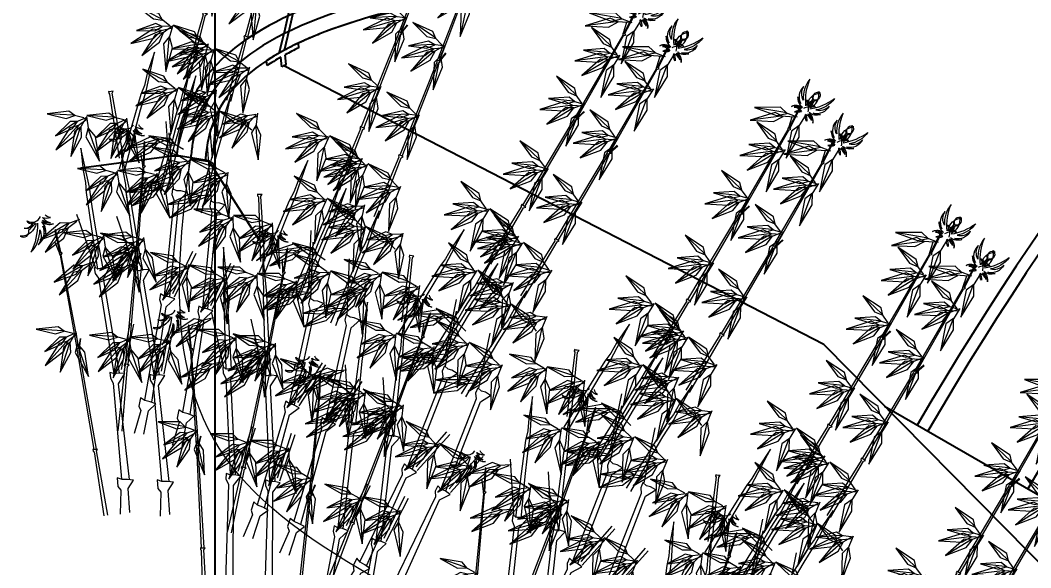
# Model space of a CAD drawing. Header units: metres. Extents: x 10 to 239, y 2 to 253.
# Drawn here: x 34.27 to 41.17, y 167.91 to 171.65 of the extents above; entities that cross this region are included whole.
import ezdxf

# ---------------------------------------------------------------- set-up
doc = ezdxf.new("R2010")
doc.units = ezdxf.units.M
doc.header["$MEASUREMENT"] = 0
doc.layers.get('Defpoints').update_dxf_attribs({"color": 9})
for name, color, linetype in [('-cotas', 252, 'Continuous'), ('1', 7, 'Continuous'), ('1estruct arco', 7, 'Continuous'), ('1gris oscuro', 253, 'Continuous')]:
    doc.layers.add(name, color=color, linetype=linetype)
doc.layers.add('barrera', color=7, linetype='Continuous', lineweight=0, true_color=0x9dbb63)
doc.layers.add('bloques veg', color=7, linetype='Continuous', lineweight=0, true_color=0xbbd5a5)
doc.styles.get("Standard").update_dxf_attribs({"font": 'arial.ttf'})
doc.dimstyles.get("Standard").update_dxf_attribs({"dimtxt": 0.18, "dimasz": 0.18, "dimexe": 0.18, "dimexo": 0.0625, "dimgap": 0.09, "dimtad": 0, "dimtih": 1, "dimtoh": 1, "dimdec": 4, "dimzin": 0, "dimdsep": 46, "dimtxsty": 'Standard', "dimcen": 0.09, "dimadec": 0, "dimazin": 0, "dimtfac": 1, "dimtdec": 4, "dimtofl": 0, "dimtmove": 0, "dimatfit": 3, "dimfxl": 1, "dimtolj": 1, "dimtzin": 0, "dimarcsym": 0})

# ---------------------------------------------------------------- blocks, each defined once
blk = doc.blocks.new('bamb')
at = {"layer": 'bloques veg'}
for p, q in [((-3.022, 3.8143), (-3.0578, 3.8821)), ((-3.2048, 3.5456), (-3.2407, 3.6134)), ((-2.6053, 3.2968), (-2.6622, 3.3316)), ((-2.6591, 3.3363), (-2.6051, 3.302)), ((-2.7881, 3.0282), (-2.845, 3.063)), ((-2.8419, 3.0676), (-2.7879, 3.0333)), ((-1.4288, 1.8734), (-1.5716, 2.2293)), ((-1.4146, 1.794), (-1.5574, 2.1499)), ((-1.2958, 2.0304), (-1.3198, 2.1033)), ((-1.6116, 1.6047), (-1.7544, 1.9606)), ((-0.6974, 1.5465), (-0.7437, 1.9271)), ((-0.5217, 1.7444), (-0.5262, 1.821)), ((-0.9364, 1.4143), (-0.9828, 1.795)), ((-0.9715, 1.4506), (-1.0218, 1.4944)), ((-1.0179, 1.4985), (-0.9704, 1.4556)), ((-1.0948, 1.1283), (-1.3595, 1.3311)), ((-1.3416, 1.3525), (-1.091, 1.1538)), ((-1.2918, 0.939), (-1.5565, 1.1418)), ((-1.5386, 1.1632), (-1.2881, 0.9646)), ((-0.3575, 1.1006), (-0.3948, 1.1559)), ((-0.3901, 1.1588), (-0.3552, 1.1052)), ((-0.5596, 0.8209), (-0.7632, 1.0849)), ((-0.7404, 1.101), (-0.5494, 0.8446)), ((-0.9795, 0.9689), (-0.7885, 0.7124)), ((-0.7987, 0.6887), (-1.0023, 0.9528))]:
    blk.add_line(p, q, dxfattribs=at)
for points in [[(-3.1644, 3.9393, 0.121956), (-3.2239, 4.1117, -0.197912), (-3.1542, 3.9799, 0.28202), (-3.1745, 4.071, -0.357594), (-3.1326, 3.9599, 0.141581), (-3.1212, 4.0089, -0.258144), (-3.1391, 3.9324, -0.252411), (-3.0666, 3.9528, 0.399951), (-3.1299, 3.9236, -0.191492), (-3.0842, 3.9445, 0.22191), (-3.1283, 3.9066, -0.155645), (-3.0807, 3.9128, -0.20302), (-3.1283, 3.9066)], [(-3.1709, 3.939, 0.371554), (-3.2783, 4.0058, -0.734759), (-3.2223, 3.9733, -0.076042), (-3.1765, 3.9384, -0.522547), (-3.1942, 3.9414, 0.430591), (-3.2484, 3.9591, -0.351549), (-3.1947, 3.9357, 0.50622), (-3.2246, 3.9175, -0.192001), (-3.1445, 3.9231)], [(-3.188, 3.9198, -0.371554), (-3.267, 4.0185, 0.734759), (-3.2281, 3.9667, 0.076042), (-3.188, 3.9254, 0.522547), (-3.1931, 3.9426, -0.430591), (-3.2171, 3.9943, 0.351549), (-3.1876, 3.9438, -0.50622), (-3.173, 3.9756, 0.192001), (-3.1691, 3.8954)], [(-3.1875, 3.9132, -0.121956), (-3.3658, 3.9519, 0.197912), (-3.2266, 3.8983, -0.28202), (-3.3195, 3.9078, 0.357594), (-3.2042, 3.8792, -0.141581), (-3.2515, 3.8622, 0.258144), (-3.1777, 3.889, 0.252411), (-3.1894, 3.8145, -0.399951), (-3.1678, 3.8809, 0.191492), (-3.1832, 3.833, -0.22191), (-3.1508, 3.8813, 0.155645), (-3.1513, 3.8333, 0.20302), (-3.1508, 3.8813)], [(-3.3472, 3.6706, 0.121956), (-3.4067, 3.8431, -0.197912), (-3.337, 3.7112, 0.28202), (-3.3574, 3.8023, -0.357594), (-3.3154, 3.6912, 0.141581), (-3.304, 3.7402, -0.258144), (-3.3219, 3.6637, -0.252411), (-3.2494, 3.6841, 0.399951), (-3.3128, 3.6549, -0.191492), (-3.267, 3.6759, 0.22191), (-3.3111, 3.638, -0.155645), (-3.2636, 3.6442, -0.20302), (-3.3111, 3.638)], [(-3.3538, 3.6703, 0.371554), (-3.4611, 3.7371, -0.734759), (-3.4051, 3.7046, -0.076042), (-3.3594, 3.6697, -0.522547), (-3.377, 3.6727, 0.430591), (-3.4312, 3.6905, -0.351549), (-3.3776, 3.667, 0.50622), (-3.4075, 3.6488, -0.192001), (-3.3273, 3.6544)], [(-3.3708, 3.6511, -0.371554), (-3.4499, 3.7498, 0.734759), (-3.4109, 3.698, 0.076042), (-3.3709, 3.6567, 0.522547), (-3.3759, 3.6739, -0.430591), (-3.4, 3.7256, 0.351549), (-3.3704, 3.6751, -0.50622), (-3.3558, 3.707, 0.192001), (-3.3519, 3.6267)], [(-3.3704, 3.6446, -0.121956), (-3.5486, 3.6833, 0.197912), (-3.4094, 3.6296, -0.28202), (-3.5023, 3.6391, 0.357594), (-3.387, 3.6106, -0.141581), (-3.4343, 3.5935, 0.258144), (-3.3605, 3.6203, 0.252411), (-3.3722, 3.5459, -0.399951), (-3.3507, 3.6122, 0.191492), (-3.3661, 3.5643, -0.22191), (-3.3336, 3.6126, 0.155645), (-3.3342, 3.5646, 0.20302), (-3.3336, 3.6126)], [(-1.3154, 2.2826, 0.121956), (-1.1522, 2.1623, -0.197912), (-1.2991, 2.239, 0.28202), (-1.2231, 2.1685, -0.357594), (-1.3315, 2.2437, 0.141581), (-1.311, 2.1917, -0.258144), (-1.3429, 2.273, -0.252411), (-1.3964, 2.2086, 0.399951), (-1.3568, 2.2753, -0.191492), (-1.3855, 2.2272, 0.22191), (-1.369, 2.2897, -0.155645), (-1.4086, 2.2541, 0.220934), (-1.394, 2.2917, 1.572992)], [(-1.3096, 2.287, 0.371554), (-1.1692, 2.2936, -0.734759), (-1.241, 2.288, -0.076042), (-1.3049, 2.2911, -0.522547), (-1.2868, 2.2995, 0.430591), (-1.2261, 2.3174, -0.351549), (-1.2899, 2.305, 0.50622), (-1.2741, 2.3405, -0.48228), (-1.3618, 2.3051, 0.557088)], [(-0.4757, 1.9931, 0.121956), (-0.349, 1.8349, -0.197912), (-0.4712, 1.9468, 0.28202), (-0.4158, 1.8591, -0.357594), (-0.5013, 1.9597, 0.141581), (-0.4949, 1.9042, -0.258144), (-0.5048, 1.9909, -0.252411), (-0.573, 1.9424, 0.399951), (-0.5177, 1.9967, -0.191492), (-0.5577, 1.9576, 0.22191), (-0.5257, 2.0138, -0.155645), (-0.5732, 1.9895, 0.220934), (-0.5493, 2.0221, 1.572992)], [(-0.469, 1.9959, 0.371554), (-0.3317, 1.9661, -0.734759), (-0.4025, 1.9792, -0.076042), (-0.4634, 1.9986, -0.522547), (-0.4438, 2.0021, 0.430591), (-0.3804, 2.0037, -0.351549), (-0.4453, 2.0082, 0.50622), (-0.4209, 2.0384, -0.48228), (-0.5148, 2.0268, 0.557088)]]:
    blk.add_lwpolyline(points, format="xyb", dxfattribs=at)
for points in [[(-3.0281, 3.8056), (-3.1079, 3.9092), (-3.1173, 3.9203), (-3.126, 3.9317), (-3.1281, 3.9398), (-3.1147, 3.9282), (-3.1081, 3.9217), (-3.1033, 3.9146), (-3.0223, 3.8105)], [(-3.0928, 3.8718), (-3.0152, 3.9184), (-2.8161, 3.9914), (-2.9538, 3.9099), (-3.0285, 3.9105), (-2.9923, 3.9596), (-2.8161, 3.9914)], [(-3.1481, 3.8721), (-3.084, 3.8016), (-2.9676, 3.6111), (-3.0802, 3.7365), (-3.0949, 3.8137), (-3.0368, 3.7865), (-2.9676, 3.6111)], [(-3.0723, 3.8772), (-2.9845, 3.899), (-2.7727, 3.9102), (-2.9283, 3.8727), (-2.9995, 3.8952), (-2.9505, 3.9315), (-2.7727, 3.9102)], [(-2.9515, 3.6767), (-2.919, 3.7456), (-2.8138, 3.89), (-2.872, 3.7684), (-2.9246, 3.7339), (-2.9223, 3.7852), (-2.8138, 3.89)], [(-2.6057, 3.3022), (-3.019, 3.7961), (-3.0346, 3.8003), (-3.0289, 3.8066), (-3.0243, 3.8094), (-3.0207, 3.8153), (-3.0159, 3.8091), (-3.0144, 3.8015), (-2.5927, 3.3094)], [(-2.9566, 3.6691), (-2.8931, 3.7019), (-2.7325, 3.7492), (-2.8452, 3.692), (-2.904, 3.6963), (-2.873, 3.7332), (-2.7325, 3.7492)], [(-3.2109, 3.5369), (-3.2907, 3.6405), (-3.3001, 3.6516), (-3.3089, 3.663), (-3.3109, 3.6711), (-3.2975, 3.6595), (-3.2909, 3.6531), (-3.2861, 3.646), (-3.2051, 3.5418)], [(-3.2756, 3.6031), (-3.1981, 3.6497), (-2.9989, 3.7227), (-3.1366, 3.6412), (-3.2113, 3.6418), (-3.1752, 3.6909), (-2.9989, 3.7227)], [(-3.2552, 3.6085), (-3.1673, 3.6303), (-2.9556, 3.6415), (-3.1111, 3.604), (-3.1824, 3.6265), (-3.1334, 3.6629), (-2.9556, 3.6415)], [(-2.9706, 3.6699), (-2.9064, 3.5994), (-2.7901, 3.4089), (-2.9026, 3.5342), (-2.9174, 3.6115), (-2.8593, 3.5843), (-2.7901, 3.4089)], [(-2.962, 3.6668), (-2.8776, 3.6516), (-2.6901, 3.5793), (-2.8391, 3.6072), (-2.892, 3.6542), (-2.8356, 3.6666), (-2.6901, 3.5793)], [(-2.9599, 3.6539), (-2.8721, 3.6757), (-2.6603, 3.6869), (-2.8159, 3.6494), (-2.8871, 3.672), (-2.8381, 3.7083), (-2.6603, 3.6869)], [(-3.331, 3.6034), (-3.2668, 3.533), (-3.1505, 3.3424), (-3.263, 3.4678), (-3.2778, 3.545), (-3.2196, 3.5178), (-3.1505, 3.3424)], [(-3.1343, 3.408), (-3.1019, 3.477), (-2.9966, 3.6213), (-3.0548, 3.4997), (-3.1074, 3.4652), (-3.1051, 3.5165), (-2.9966, 3.6213)], [(-2.6557, 3.3938), (-2.6233, 3.4628), (-2.518, 3.6071), (-2.5762, 3.4855), (-2.6288, 3.451), (-2.6265, 3.5023), (-2.518, 3.6071)], [(-2.7885, 3.0336), (-3.2018, 3.5274), (-3.2175, 3.5316), (-3.2118, 3.5379), (-3.2072, 3.5407), (-3.2036, 3.5466), (-3.1987, 3.5405), (-3.1972, 3.5328), (-2.7755, 3.0408)], [(-3.1395, 3.4005), (-3.076, 3.4332), (-2.9154, 3.4805), (-3.028, 3.4233), (-3.0868, 3.4276), (-3.0558, 3.4645), (-2.9154, 3.4805)], [(-2.6609, 3.3863), (-2.5974, 3.4191), (-2.4368, 3.4664), (-2.5494, 3.4092), (-2.6082, 3.4135), (-2.5773, 3.4503), (-2.4368, 3.4664)], [(-3.1534, 3.4012), (-3.0893, 3.3307), (-2.9729, 3.1402), (-3.0855, 3.2656), (-3.1002, 3.3428), (-3.0421, 3.3156), (-2.9729, 3.1402)], [(-3.1448, 3.3981), (-3.0604, 3.3829), (-2.873, 3.3106), (-3.022, 3.3385), (-3.0748, 3.3855), (-3.0184, 3.398), (-2.873, 3.3106)], [(-3.1428, 3.3852), (-3.0549, 3.407), (-2.8431, 3.4182), (-2.9987, 3.3808), (-3.0699, 3.4033), (-3.0209, 3.4396), (-2.8431, 3.4182)], [(-2.6748, 3.387), (-2.6107, 3.3166), (-2.4944, 3.126), (-2.6069, 3.2514), (-2.6216, 3.3286), (-2.5635, 3.3014), (-2.4944, 3.126)], [(-2.6662, 3.3839), (-2.5818, 3.3688), (-2.3944, 3.2965), (-2.5434, 3.3243), (-2.5963, 3.3714), (-2.5398, 3.3838), (-2.3944, 3.2965)], [(-2.6642, 3.371), (-2.5763, 3.3928), (-2.3645, 3.4041), (-2.5201, 3.3666), (-2.5913, 3.3891), (-2.5424, 3.4254), (-2.3645, 3.4041)], [(-2.8385, 3.1251), (-2.8061, 3.1941), (-2.7009, 3.3384), (-2.7591, 3.2169), (-2.8117, 3.1823), (-2.8093, 3.2336), (-2.7009, 3.3384)], [(-2.145, 2.7696), (-2.5908, 3.2885), (-2.6072, 3.2911), (-2.6019, 3.2984), (-2.5945, 3.3044), (-2.5901, 3.3127), (-2.5861, 3.3047), (-2.5816, 3.2972), (-2.1308, 2.7827)], [(-2.8437, 3.1176), (-2.7802, 3.1504), (-2.6196, 3.1977), (-2.7323, 3.1405), (-2.7911, 3.1448), (-2.7601, 3.1816), (-2.6196, 3.1977)], [(-2.3303, 3.0042), (-2.2978, 3.0732), (-2.1926, 3.2175), (-2.2508, 3.0959), (-2.3034, 3.0614), (-2.3011, 3.1127), (-2.1926, 3.2175)], [(-2.8577, 3.1183), (-2.7935, 3.0479), (-2.6772, 2.8573), (-2.7897, 2.9827), (-2.8045, 3.0599), (-2.7464, 3.0327), (-2.6772, 2.8573)], [(-2.8491, 3.1152), (-2.7647, 3.1001), (-2.5772, 3.0278), (-2.7262, 3.0556), (-2.7791, 3.1027), (-2.7227, 3.1151), (-2.5772, 3.0278)], [(-2.847, 3.1023), (-2.7592, 3.1241), (-2.5474, 3.1354), (-2.703, 3.0979), (-2.7742, 3.1204), (-2.7252, 3.1567), (-2.5474, 3.1354)], [(-2.3279, 2.5009), (-2.7736, 3.0198), (-2.7901, 3.0224), (-2.7847, 3.0297), (-2.7774, 3.0357), (-2.7729, 3.044), (-2.7689, 3.036), (-2.7644, 3.0285), (-2.3137, 2.514)], [(-2.3355, 2.9967), (-2.272, 3.0294), (-2.1114, 3.0767), (-2.224, 3.0195), (-2.2828, 3.0238), (-2.2518, 3.0607), (-2.1114, 3.0767)], [(-2.3494, 2.9974), (-2.2853, 2.9269), (-2.1689, 2.7364), (-2.2815, 2.8618), (-2.2962, 2.939), (-2.2381, 2.9118), (-2.1689, 2.7364)], [(-2.3408, 2.9943), (-2.2564, 2.9791), (-2.069, 2.9068), (-2.218, 2.9347), (-2.2708, 2.9817), (-2.2144, 2.9942), (-2.069, 2.9068)], [(-2.3387, 2.9814), (-2.2509, 3.0032), (-2.0391, 3.0144), (-2.1947, 2.977), (-2.2659, 2.9995), (-2.2169, 3.0358), (-2.0391, 3.0144)], [(-1.8829, 2.8042), (-1.8505, 2.8732), (-1.7453, 3.0175), (-1.8035, 2.896), (-1.856, 2.8614), (-1.8537, 2.9127), (-1.7453, 3.0175)], [(-2.5131, 2.7355), (-2.4807, 2.8045), (-2.3755, 2.9488), (-2.4337, 2.8272), (-2.4862, 2.7927), (-2.4839, 2.844), (-2.3755, 2.9488)], [(-1.8914, 2.7814), (-1.8035, 2.8032), (-1.5918, 2.8145), (-1.7473, 2.777), (-1.8186, 2.7995), (-1.7696, 2.8358), (-1.5918, 2.8145)], [(-1.8881, 2.7967), (-1.8246, 2.8295), (-1.664, 2.8768), (-1.7767, 2.8196), (-1.8355, 2.8239), (-1.8045, 2.8607), (-1.664, 2.8768)], [(-2.5216, 2.7127), (-2.4338, 2.7345), (-2.222, 2.7457), (-2.3775, 2.7083), (-2.4488, 2.7308), (-2.3998, 2.7671), (-2.222, 2.7457)], [(-2.5183, 2.728), (-2.4548, 2.7608), (-2.2942, 2.8081), (-2.4069, 2.7509), (-2.4657, 2.7552), (-2.4347, 2.792), (-2.2942, 2.8081)], [(-1.8453, 2.4249), (-2.135, 2.7623), (-2.1499, 2.7647), (-2.1401, 2.773), (-2.131, 2.7821), (-2.1281, 2.7882), (-2.1201, 2.7798), (-2.1205, 2.7717), (-1.823, 2.4441)], [(-2.0456, 2.5847), (-2.0131, 2.6537), (-1.9079, 2.798), (-1.9661, 2.6765), (-2.0187, 2.6419), (-2.0164, 2.6932), (-1.9079, 2.798)], [(-1.902, 2.7974), (-1.8379, 2.727), (-1.7216, 2.5364), (-1.8341, 2.6618), (-1.8489, 2.739), (-1.7907, 2.7118), (-1.7216, 2.5364)], [(-1.8934, 2.7943), (-1.809, 2.7792), (-1.6216, 2.7069), (-1.7706, 2.7347), (-1.8235, 2.7818), (-1.7671, 2.7942), (-1.6216, 2.7069)], [(-2.5322, 2.7287), (-2.4681, 2.6583), (-2.3518, 2.4677), (-2.4643, 2.5931), (-2.4791, 2.6703), (-2.4209, 2.6431), (-2.3518, 2.4677)], [(-2.5236, 2.7256), (-2.4393, 2.7105), (-2.2518, 2.6381), (-2.4008, 2.666), (-2.4537, 2.7131), (-2.3973, 2.7255), (-2.2518, 2.6381)], [(-2.0658, 2.5355), (-2.0333, 2.6045), (-1.9281, 2.7488), (-1.9863, 2.6273), (-2.0389, 2.5927), (-2.0366, 2.644), (-1.9281, 2.7488)], [(-2.0507, 2.5772), (-1.9872, 2.61), (-1.8266, 2.6573), (-1.9393, 2.6001), (-1.9981, 2.6044), (-1.9671, 2.6412), (-1.8266, 2.6573)], [(-1.1677, 2.0509), (-1.3562, 2.2702), (-1.4493, 2.3774), (-1.5404, 2.4752), (-1.7091, 2.6889), (-1.6017, 2.5803), (-1.5479, 2.516), (-1.4981, 2.4704), (-1.1404, 2.0773)], [(-1.0792, 2.4988), (-1.021, 2.5481), (-0.8654, 2.6357), (-0.9688, 2.5493), (-1.0309, 2.5397), (-1.0075, 2.5854), (-0.8654, 2.6357)], [(-2.0742, 2.5128), (-1.9864, 2.5346), (-1.7746, 2.5458), (-1.9302, 2.5083), (-2.0014, 2.5308), (-1.9524, 2.5671), (-1.7746, 2.5458)], [(-2.0709, 2.528), (-2.0075, 2.5608), (-1.8468, 2.6081), (-1.9595, 2.5509), (-2.0183, 2.5552), (-1.9873, 2.592), (-1.8468, 2.6081)], [(-2.0647, 2.5779), (-2.0005, 2.5075), (-1.8842, 2.3169), (-1.9967, 2.4423), (-2.0115, 2.5195), (-1.9534, 2.4923), (-1.8842, 2.3169)], [(-2.0561, 2.5749), (-1.9717, 2.5597), (-1.7842, 2.4874), (-1.9332, 2.5152), (-1.9861, 2.5623), (-1.9297, 2.5747), (-1.7842, 2.4874)], [(-2.054, 2.5619), (-1.9662, 2.5837), (-1.7544, 2.595), (-1.91, 2.5575), (-1.9812, 2.58), (-1.9322, 2.6163), (-1.7544, 2.595)], [(-1.7249, 2.406), (-1.6925, 2.4749), (-1.5872, 2.6193), (-1.6454, 2.4977), (-1.698, 2.4632), (-1.6957, 2.5145), (-1.5872, 2.6193)], [(-1.2024, 2.1381), (-1.3259, 2.5654), (-1.3385, 2.5738), (-1.3261, 2.5772), (-1.314, 2.5817), (-1.3088, 2.5861), (-1.3051, 2.5751), (-1.3088, 2.5679), (-1.1742, 2.1463)], [(-2.0281, 2.1562), (-2.3179, 2.4936), (-2.3328, 2.496), (-2.323, 2.5043), (-2.3139, 2.5134), (-2.3109, 2.5195), (-2.303, 2.5111), (-2.3033, 2.503), (-2.0059, 2.1754)], [(-2.2284, 2.316), (-2.196, 2.385), (-2.0907, 2.5293), (-2.1489, 2.4078), (-2.2015, 2.3732), (-2.1992, 2.4245), (-2.0907, 2.5293)], [(-2.0849, 2.5287), (-2.0207, 2.4583), (-1.9044, 2.2678), (-2.0169, 2.3931), (-2.0317, 2.4703), (-1.9736, 2.4431), (-1.9044, 2.2678)], [(-2.0763, 2.5257), (-1.9919, 2.5105), (-1.8044, 2.4382), (-1.9535, 2.466), (-2.0063, 2.5131), (-1.9499, 2.5255), (-1.8044, 2.4382)], [(-1.3182, 2.3667), (-1.2601, 2.416), (-1.1045, 2.5036), (-1.2079, 2.4172), (-1.27, 2.4076), (-1.2466, 2.4533), (-1.1045, 2.5036)], [(-1.0994, 2.5006), (-1.0703, 2.4099), (-1.0436, 2.1882), (-1.0939, 2.349), (-1.0752, 2.4254), (-1.0337, 2.3765), (-1.0436, 2.1882)], [(-1.0928, 2.4942), (-1.0224, 2.4454), (-0.8818, 2.3018), (-1.0059, 2.389), (-1.0344, 2.4537), (-0.9779, 2.4416), (-0.8818, 2.3018)], [(-1.087, 2.4942), (-1.0156, 2.4976), (-0.8499, 2.4739), (-0.9761, 2.4687), (-1.0278, 2.497), (-0.9843, 2.5177), (-0.8499, 2.4739)], [(-1.3506, 1.7822), (-1.539, 2.0015), (-1.6321, 2.1087), (-1.7233, 2.2065), (-1.892, 2.4202), (-1.7845, 2.3116), (-1.7308, 2.2473), (-1.6809, 2.2017), (-1.3233, 1.8086)], [(-1.3303, 1.8314), (-1.5188, 2.0507), (-1.6119, 2.1579), (-1.7031, 2.2557), (-1.8717, 2.4694), (-1.7643, 2.3608), (-1.7106, 2.2965), (-1.6607, 2.2509), (-1.3031, 1.8578)], [(-1.7333, 2.3832), (-1.6455, 2.405), (-1.4337, 2.4162), (-1.5893, 2.3787), (-1.6605, 2.4013), (-1.6115, 2.4376), (-1.4337, 2.4162)], [(-1.7301, 2.3984), (-1.6666, 2.4312), (-1.506, 2.4785), (-1.6186, 2.4213), (-1.6774, 2.4256), (-1.6464, 2.4625), (-1.506, 2.4785)], [(-1.0963, 2.4816), (-1.0073, 2.465), (-0.81, 2.3873), (-0.9671, 2.4178), (-1.0226, 2.4678), (-0.9629, 2.4805), (-0.81, 2.3873)], [(-2.2369, 2.2933), (-2.149, 2.3151), (-1.9372, 2.3263), (-2.0928, 2.2888), (-2.164, 2.3113), (-2.115, 2.3476), (-1.9372, 2.3263)], [(-2.2336, 2.3085), (-2.1701, 2.3413), (-2.0095, 2.3886), (-2.1221, 2.3314), (-2.1809, 2.3357), (-2.1499, 2.3725), (-2.0095, 2.3886)], [(-1.9077, 2.1373), (-1.8753, 2.2063), (-1.7701, 2.3506), (-1.8283, 2.229), (-1.8808, 2.1945), (-1.8785, 2.2458), (-1.7701, 2.3506)], [(-1.8875, 2.1865), (-1.8551, 2.2554), (-1.7499, 2.3998), (-1.8081, 2.2782), (-1.8606, 2.2437), (-1.8583, 2.295), (-1.7499, 2.3998)], [(-1.744, 2.3992), (-1.6799, 2.3287), (-1.5635, 2.1382), (-1.6761, 2.2635), (-1.6908, 2.3408), (-1.6327, 2.3136), (-1.5635, 2.1382)], [(-1.7354, 2.3961), (-1.651, 2.3809), (-1.4636, 2.3086), (-1.6126, 2.3365), (-1.6654, 2.3835), (-1.609, 2.3959), (-1.4636, 2.3086)], [(-1.3384, 2.3685), (-1.3094, 2.2777), (-1.2827, 2.0561), (-1.333, 2.2169), (-1.3143, 2.2932), (-1.2727, 2.2444), (-1.2827, 2.0561)], [(-1.3354, 2.3495), (-1.2464, 2.3328), (-1.0491, 2.2551), (-1.2062, 2.2856), (-1.2616, 2.3357), (-1.202, 2.3484), (-1.0491, 2.2551)], [(-1.3319, 2.3621), (-1.2614, 2.3132), (-1.1209, 2.1696), (-1.2449, 2.2568), (-1.2735, 2.3216), (-1.217, 2.3095), (-1.1209, 2.1696)], [(-1.3261, 2.362), (-1.2547, 2.3655), (-1.089, 2.3418), (-1.2152, 2.3365), (-1.2669, 2.3649), (-1.2234, 2.3855), (-1.089, 2.3418)], [(-2.2475, 2.3093), (-2.1834, 2.2388), (-2.067, 2.0483), (-2.1796, 2.1736), (-2.1943, 2.2508), (-2.1362, 2.2236), (-2.067, 2.0483)], [(-2.2389, 2.3062), (-2.1545, 2.291), (-1.9671, 2.2187), (-2.1161, 2.2465), (-2.1689, 2.2936), (-2.1125, 2.306), (-1.9671, 2.2187)], [(-1.9657, 2.2554), (-1.8755, 2.2622), (-1.6648, 2.2379), (-1.8245, 2.2269), (-1.8909, 2.261), (-1.8366, 2.2886), (-1.6648, 2.2379)], [(-1.96, 2.2699), (-1.8919, 2.2916), (-1.7256, 2.3114), (-1.8462, 2.2738), (-1.9035, 2.2879), (-1.8668, 2.319), (-1.7256, 2.3114)], [(-0.7413, 1.5165), (-0.8217, 1.7943), (-0.8619, 1.9305), (-0.9042, 2.0573), (-0.9689, 2.3217), (-0.9163, 2.1784), (-0.8941, 2.0976), (-0.8677, 2.0353), (-0.7055, 1.5293)], [(-1.9736, 2.2729), (-1.9221, 2.1927), (-1.8393, 1.9854), (-1.9293, 2.1278), (-1.9309, 2.2064), (-1.8781, 2.1699), (-1.8393, 1.9854)], [(-1.9656, 2.2684), (-1.8849, 2.2394), (-1.7122, 2.1368), (-1.8545, 2.1891), (-1.8987, 2.2443), (-1.841, 2.2472), (-1.7122, 2.1368)], [(-1.9129, 2.1298), (-1.8494, 2.1625), (-1.6888, 2.2098), (-1.8015, 2.1526), (-1.8603, 2.1569), (-1.8293, 2.1938), (-1.6888, 2.2098)], [(-1.5132, 1.5627), (-1.7017, 1.782), (-1.7948, 1.8892), (-1.8859, 1.987), (-2.0546, 2.2007), (-1.9471, 2.0922), (-1.8934, 2.0278), (-1.8436, 1.9822), (-1.4859, 1.5892)], [(-1.9162, 2.1145), (-1.8284, 2.1363), (-1.6166, 2.1475), (-1.7721, 2.1101), (-1.8434, 2.1326), (-1.7944, 2.1689), (-1.6166, 2.1475)], [(-1.5946, 2.0057), (-1.5511, 2.0683), (-1.4232, 2.193), (-1.5009, 2.0829), (-1.5585, 2.0576), (-1.5477, 2.1078), (-1.4232, 2.193)], [(-1.5479, 2.1131), (-1.4637, 2.1461), (-1.2551, 2.1848), (-1.4045, 2.1274), (-1.4781, 2.1405), (-1.4342, 2.1829), (-1.2551, 2.1848)], [(-1.5269, 2.115), (-1.4366, 2.1218), (-1.2259, 2.0975), (-1.3856, 2.0865), (-1.4521, 2.1206), (-1.3977, 2.1483), (-1.2259, 2.0975)], [(-1.3033, 2.0228), (-1.3647, 2.1383), (-1.3721, 2.1508), (-1.3788, 2.1636), (-1.3795, 2.1718), (-1.3682, 2.1582), (-1.3628, 2.1507), (-1.3592, 2.1429), (-1.2968, 2.0267)], [(-0.9804, 1.3844), (-1.0608, 1.6622), (-1.101, 1.7983), (-1.1433, 1.9251), (-1.208, 2.1896), (-1.1554, 2.0462), (-1.1332, 1.9654), (-1.1068, 1.9032), (-0.9446, 1.3971)], [(-1.1008, 2.0709), (-1.0426, 2.1202), (-0.887, 2.2078), (-0.9904, 2.1214), (-1.0525, 2.1118), (-1.0291, 2.1575), (-0.887, 2.2078)], [(-2.0704, 1.9178), (-2.0379, 1.9868), (-1.9327, 2.1311), (-1.9909, 2.0095), (-2.0435, 1.975), (-2.0412, 2.0263), (-1.9327, 2.1311)], [(-1.9268, 2.1305), (-1.8627, 2.06), (-1.7464, 1.8695), (-1.8589, 1.9949), (-1.8737, 2.0721), (-1.8155, 2.0449), (-1.7464, 1.8695)], [(-1.9182, 2.1274), (-1.8339, 2.1122), (-1.6464, 2.0399), (-1.7954, 2.0678), (-1.8483, 2.1148), (-1.7919, 2.1273), (-1.6464, 2.0399)], [(-1.5804, 1.9263), (-1.5369, 1.9888), (-1.409, 2.1135), (-1.4867, 2.0034), (-1.5443, 1.9781), (-1.5335, 2.0283), (-1.409, 2.1135)], [(-1.3398, 1.9388), (-1.2817, 1.9881), (-1.1261, 2.0757), (-1.2295, 1.9892), (-1.2916, 1.9796), (-1.2682, 2.0253), (-1.1261, 2.0757)], [(-1.121, 2.0727), (-1.0919, 1.982), (-1.0652, 1.7603), (-1.1155, 1.9211), (-1.0968, 1.9975), (-1.0553, 1.9486), (-1.0652, 1.7603)], [(-1.1086, 2.0662), (-1.0372, 2.0697), (-0.8715, 2.046), (-0.9977, 2.0408), (-1.0494, 2.0691), (-1.0059, 2.0897), (-0.8715, 2.046)], [(-2.1564, 2.0042), (-2.105, 1.9241), (-2.0221, 1.7168), (-2.1121, 1.8592), (-2.1138, 1.9378), (-2.061, 1.9012), (-2.0221, 1.7168)], [(-2.1486, 1.9867), (-2.0583, 1.9935), (-1.8477, 1.9692), (-2.0073, 1.9582), (-2.0738, 1.9923), (-2.0194, 2.02), (-1.8477, 1.9692)], [(-2.1428, 2.0012), (-2.0747, 2.0229), (-1.9085, 2.0427), (-2.0291, 2.0051), (-2.0864, 2.0192), (-2.0496, 2.0503), (-1.9085, 2.0427)], [(-0.971, 1.456), (-1.2959, 2.0119), (-1.3106, 2.0187), (-1.304, 2.024), (-1.299, 2.026), (-1.2945, 2.0312), (-1.2907, 2.0243), (-1.2905, 2.0165), (-0.957, 1.4609)], [(-1.1179, 2.0537), (-1.029, 2.0371), (-0.8316, 1.9593), (-0.9887, 1.9899), (-1.0442, 2.0399), (-0.9845, 2.0526), (-0.8316, 1.9593)], [(-1.1144, 2.0663), (-1.044, 2.0175), (-0.9034, 1.8738), (-1.0275, 1.9611), (-1.056, 2.0258), (-0.9995, 2.0137), (-0.9034, 1.8738)], [(-2.1485, 1.9998), (-2.0678, 1.9707), (-1.8951, 1.8681), (-2.0373, 1.9204), (-2.0816, 1.9757), (-2.0239, 1.9785), (-1.8951, 1.8681)], [(-1.5926, 1.9052), (-1.5023, 1.912), (-1.2916, 1.8877), (-1.4513, 1.8767), (-1.5177, 1.9109), (-1.4634, 1.9385), (-1.2916, 1.8877)], [(-1.5868, 1.9197), (-1.5187, 1.9414), (-1.3524, 1.9612), (-1.4731, 1.9236), (-1.5303, 1.9377), (-1.4936, 1.9688), (-1.3524, 1.9612)], [(-1.36, 1.9405), (-1.331, 1.8498), (-1.3043, 1.6282), (-1.3546, 1.7889), (-1.3359, 1.8653), (-1.2943, 1.8164), (-1.3043, 1.6282)], [(-1.3535, 1.9342), (-1.283, 1.8853), (-1.1425, 1.7417), (-1.2665, 1.8289), (-1.2951, 1.8937), (-1.2386, 1.8816), (-1.1425, 1.7417)], [(-1.3477, 1.9341), (-1.2763, 1.9376), (-1.1106, 1.9139), (-1.2368, 1.9086), (-1.2885, 1.937), (-1.245, 1.9576), (-1.1106, 1.9139)], [(-1.7774, 1.737), (-1.7339, 1.7996), (-1.6061, 1.9243), (-1.6838, 1.8142), (-1.7414, 1.7889), (-1.7305, 1.8391), (-1.6061, 1.9243)], [(-1.6004, 1.9228), (-1.5489, 1.8426), (-1.4661, 1.6353), (-1.5561, 1.7777), (-1.5577, 1.8563), (-1.505, 1.8197), (-1.4661, 1.6353)], [(-1.5924, 1.9183), (-1.5118, 1.8892), (-1.339, 1.7866), (-1.4813, 1.839), (-1.5256, 1.8942), (-1.4679, 1.897), (-1.339, 1.7866)], [(-1.4288, 1.8322), (-1.3445, 1.8652), (-1.136, 1.9039), (-1.2854, 1.8465), (-1.3589, 1.8596), (-1.3151, 1.902), (-1.136, 1.9039)], [(-1.4077, 1.8341), (-1.3175, 1.8409), (-1.1068, 1.8166), (-1.2664, 1.8056), (-1.3329, 1.8397), (-1.2785, 1.8674), (-1.1068, 1.8166)], [(-1.357, 1.9216), (-1.268, 1.9049), (-1.0707, 1.8272), (-1.2278, 1.8577), (-1.2832, 1.9078), (-1.2236, 1.9205), (-1.0707, 1.8272)], [(-0.744, 1.8891), (-0.6541, 1.8994), (-0.4427, 1.8831), (-0.6018, 1.8661), (-0.6695, 1.8976), (-0.6162, 1.9273), (-0.4427, 1.8831)], [(-0.7232, 1.8856), (-0.6343, 1.8689), (-0.4369, 1.7912), (-0.594, 1.8217), (-0.6495, 1.8718), (-0.5898, 1.8845), (-0.4369, 1.7912)], [(-0.5309, 1.739), (-0.5605, 1.8664), (-0.5644, 1.8804), (-0.5676, 1.8944), (-0.5661, 1.9026), (-0.5588, 1.8865), (-0.5554, 1.8779), (-0.554, 1.8694), (-0.5236, 1.7411)], [(-1.0664, 1.1447), (-1.4091, 1.7016), (-1.4847, 1.731), (-1.4532, 1.7594), (-1.4287, 1.7709), (-1.4079, 1.7981), (-1.387, 1.765), (-1.3835, 1.7263), (-1.035, 1.1662)], [(-0.8235, 1.717), (-0.7654, 1.7662), (-0.6097, 1.8538), (-0.7131, 1.7674), (-0.7753, 1.7578), (-0.7519, 1.8035), (-0.6097, 1.8538)], [(-1.7974, 1.7335), (-1.746, 1.6534), (-1.6631, 1.446), (-1.7531, 1.5884), (-1.7548, 1.6671), (-1.702, 1.6305), (-1.6631, 1.446)], [(-1.7896, 1.716), (-1.6993, 1.7228), (-1.4887, 1.6985), (-1.6483, 1.6875), (-1.7148, 1.7216), (-1.6604, 1.7492), (-1.4887, 1.6985)], [(-1.7895, 1.729), (-1.7088, 1.7), (-1.5361, 1.5974), (-1.6783, 1.6497), (-1.7226, 1.705), (-1.6649, 1.7078), (-1.5361, 1.5974)], [(-1.7838, 1.7305), (-1.7157, 1.7522), (-1.5495, 1.772), (-1.6701, 1.7344), (-1.7274, 1.7485), (-1.6907, 1.7796), (-1.5495, 1.772)], [(-1.005, 1.5546), (-0.9615, 1.6172), (-0.8336, 1.7419), (-0.9113, 1.6318), (-0.9689, 1.6065), (-0.9581, 1.6567), (-0.8336, 1.7419)], [(-0.8314, 1.7123), (-0.76, 1.7157), (-0.5942, 1.6921), (-0.7205, 1.6868), (-0.7722, 1.7151), (-0.7287, 1.7358), (-0.5942, 1.6921)], [(-0.3556, 1.1057), (-0.5265, 1.7265), (-0.539, 1.7369), (-0.5312, 1.7403), (-0.5259, 1.7409), (-0.5202, 1.7447), (-0.5183, 1.7371), (-0.5201, 1.7296), (-0.3408, 1.1068)], [(-1.6258, 1.643), (-1.5415, 1.676), (-1.333, 1.7147), (-1.4824, 1.6573), (-1.5559, 1.6704), (-1.5121, 1.7127), (-1.333, 1.7147)], [(-1.6047, 1.6449), (-1.5145, 1.6517), (-1.3038, 1.6273), (-1.4635, 1.6164), (-1.5299, 1.6505), (-1.4755, 1.6781), (-1.3038, 1.6273)], [(-1.0626, 1.5848), (-1.0045, 1.6341), (-0.8488, 1.7217), (-0.9522, 1.6353), (-1.0144, 1.6257), (-0.991, 1.6714), (-0.8488, 1.7217)], [(-0.8437, 1.7187), (-0.8146, 1.628), (-0.7879, 1.4064), (-0.8382, 1.5671), (-0.8196, 1.6435), (-0.778, 1.5946), (-0.7879, 1.4064)], [(-0.8407, 1.6997), (-0.7517, 1.6831), (-0.5544, 1.6054), (-0.7115, 1.6359), (-0.7669, 1.6859), (-0.7073, 1.6986), (-0.5544, 1.6054)], [(-0.8372, 1.7123), (-0.7667, 1.6635), (-0.6262, 1.5199), (-0.7502, 1.6071), (-0.7788, 1.6718), (-0.7223, 1.6597), (-0.6262, 1.5199)], [(-1.2634, 0.9555), (-1.6061, 1.5124), (-1.6817, 1.5418), (-1.6503, 1.5701), (-1.6258, 1.5817), (-1.6049, 1.6088), (-1.584, 1.5758), (-1.5805, 1.5371), (-1.2321, 0.977)], [(-1.0704, 1.5801), (-0.9991, 1.5836), (-0.8333, 1.5599), (-0.9595, 1.5547), (-1.0113, 1.583), (-0.9678, 1.6036), (-0.8333, 1.5599)], [(-1.0113, 1.5481), (-0.9433, 1.5698), (-0.777, 1.5895), (-0.8976, 1.552), (-0.9549, 1.5661), (-0.9182, 1.5972), (-0.777, 1.5895)], [(-0.7012, 1.587), (-0.6113, 1.5973), (-0.3998, 1.581), (-0.5589, 1.564), (-0.6266, 1.5955), (-0.5734, 1.6252), (-0.3998, 1.581)], [(-1.0828, 1.5866), (-1.0537, 1.4959), (-1.027, 1.2742), (-1.0773, 1.435), (-1.0587, 1.5114), (-1.0171, 1.4625), (-1.027, 1.2742)], [(-1.0798, 1.5676), (-0.9908, 1.551), (-0.7935, 1.4732), (-0.9506, 1.5037), (-1.006, 1.5538), (-0.9464, 1.5665), (-0.7935, 1.4732)], [(-1.0763, 1.5802), (-1.0058, 1.5314), (-0.8653, 1.3877), (-0.9893, 1.4749), (-1.0178, 1.5397), (-0.9614, 1.5276), (-0.8653, 1.3877)], [(-1.025, 1.5511), (-0.9735, 1.4709), (-0.8907, 1.2636), (-0.9807, 1.406), (-0.9823, 1.4846), (-0.9295, 1.4481), (-0.8907, 1.2636)], [(-1.0171, 1.5336), (-0.9269, 1.5404), (-0.7162, 1.516), (-0.8759, 1.5051), (-0.9423, 1.5392), (-0.888, 1.5668), (-0.7162, 1.516)], [(-1.017, 1.5466), (-0.9363, 1.5176), (-0.7636, 1.4149), (-0.9059, 1.4673), (-0.9501, 1.5225), (-0.8924, 1.5254), (-0.7636, 1.4149)], [(-0.5279, 0.8294), (-0.7158, 1.4558), (-0.7813, 1.5036), (-0.7436, 1.5229), (-0.7169, 1.5278), (-0.6898, 1.5487), (-0.6781, 1.5114), (-0.6846, 1.4731), (-0.4921, 0.8422)], [(-0.6803, 1.5835), (-0.5914, 1.5668), (-0.3941, 1.4891), (-0.5512, 1.5196), (-0.6066, 1.5697), (-0.547, 1.5824), (-0.3941, 1.4891)], [(-1.2527, 1.2852), (-1.2092, 1.3477), (-1.0814, 1.4724), (-1.159, 1.3623), (-1.2166, 1.337), (-1.2058, 1.3872), (-1.0814, 1.4724)], [(-0.6058, 0.8538), (-0.9586, 1.4399), (-0.9744, 1.4452), (-0.9679, 1.4515), (-0.9596, 1.4562), (-0.9538, 1.4637), (-0.9512, 1.4551), (-0.948, 1.447), (-0.5896, 0.8644)], [(-0.9403, 1.4549), (-0.8503, 1.4651), (-0.6389, 1.4488), (-0.798, 1.4318), (-0.8657, 1.4634), (-0.8124, 1.4931), (-0.6389, 1.4488)], [(-0.9194, 1.4513), (-0.8305, 1.4347), (-0.6331, 1.3569), (-0.7902, 1.3874), (-0.8457, 1.4375), (-0.786, 1.4502), (-0.6331, 1.3569)], [(-0.767, 0.6973), (-0.9549, 1.3237), (-1.0204, 1.3715), (-0.9827, 1.3908), (-0.956, 1.3956), (-0.9289, 1.4165), (-0.9172, 1.3792), (-0.9237, 1.3409), (-0.7312, 0.71)], [(-1.2591, 1.2786), (-1.191, 1.3003), (-1.0247, 1.3201), (-1.1454, 1.2825), (-1.2026, 1.2966), (-1.1659, 1.3277), (-1.0247, 1.3201)], [(-0.3631, 1.2098), (-0.305, 1.259), (-0.1493, 1.3466), (-0.2527, 1.2602), (-0.3149, 1.2506), (-0.2915, 1.2963), (-0.1493, 1.3466)], [(-1.4497, 1.0959), (-1.4062, 1.1585), (-1.2784, 1.2832), (-1.3561, 1.1731), (-1.4137, 1.1478), (-1.4028, 1.198), (-1.2784, 1.2832)], [(-1.2727, 1.2817), (-1.2212, 1.2015), (-1.1384, 0.9942), (-1.2284, 1.1366), (-1.23, 1.2152), (-1.1773, 1.1787), (-1.1384, 0.9942)], [(-1.2649, 1.2641), (-1.1746, 1.2709), (-0.9639, 1.2466), (-1.1236, 1.2356), (-1.19, 1.2698), (-1.1357, 1.2974), (-0.9639, 1.2466)], [(-1.2647, 1.2772), (-1.1841, 1.2481), (-1.0113, 1.1455), (-1.1536, 1.1979), (-1.1979, 1.2531), (-1.1402, 1.2559), (-1.0113, 1.1455)], [(-0.6382, 0.5505), (-1.0124, 1.0925), (-1.09, 1.1161), (-1.0607, 1.1467), (-1.0372, 1.1601), (-1.0184, 1.1887), (-0.9951, 1.1574), (-0.9887, 1.119), (-0.5992, 0.5866)], [(-0.3833, 1.2115), (-0.3542, 1.1208), (-0.3275, 0.8991), (-0.3778, 1.0599), (-0.3592, 1.1363), (-0.3176, 1.0874), (-0.3275, 0.8991)], [(-0.3803, 1.1925), (-0.2913, 1.1759), (-0.094, 1.0982), (-0.2511, 1.1287), (-0.3065, 1.1787), (-0.2469, 1.1914), (-0.094, 1.0982)], [(-0.3768, 1.2051), (-0.3063, 1.1563), (-0.1658, 1.0127), (-0.2898, 1.0999), (-0.3184, 1.1646), (-0.2619, 1.1525), (-0.1658, 1.0127)], [(-0.3709, 1.2051), (-0.2996, 1.2085), (-0.1338, 1.1848), (-0.2601, 1.1796), (-0.3118, 1.2079), (-0.2683, 1.2286), (-0.1338, 1.1848)], [(-1.4619, 1.0749), (-1.3716, 1.0817), (-1.161, 1.0574), (-1.3206, 1.0464), (-1.3871, 1.0805), (-1.3327, 1.1082), (-1.161, 1.0574)], [(-1.4561, 1.0894), (-1.388, 1.1111), (-1.2218, 1.1309), (-1.3424, 1.0933), (-1.3997, 1.1074), (-1.363, 1.1385), (-1.2218, 1.1309)], [(-0.6718, 1.0131), (-0.6137, 1.0624), (-0.4581, 1.15), (-0.5615, 1.0636), (-0.6236, 1.054), (-0.6002, 1.0997), (-0.4581, 1.15)], [(-0.1578, 0.4298), (-0.3478, 1.087), (-0.3617, 1.0962), (-0.3538, 1.1006), (-0.3446, 1.103), (-0.3371, 1.1087), (-0.3368, 1.0998), (-0.3358, 1.0911), (-0.1394, 0.4359)], [(-1.4697, 1.0924), (-1.4183, 1.0123), (-1.3354, 0.805), (-1.4254, 0.9474), (-1.4271, 1.026), (-1.3743, 0.9894), (-1.3354, 0.805)], [(-1.4618, 1.088), (-1.3811, 1.0589), (-1.2084, 0.9563), (-1.3506, 1.0086), (-1.3949, 1.0639), (-1.3372, 1.0667), (-1.2084, 0.9563)], [(-0.8352, 0.3612), (-1.2094, 0.9033), (-1.287, 0.9269), (-1.2578, 0.9575), (-1.2342, 0.9708), (-1.2155, 0.9995), (-1.1921, 0.9681), (-1.1857, 0.9298), (-0.7963, 0.3974)], [(-0.9109, 0.881), (-0.8528, 0.9303), (-0.6971, 1.0178), (-0.8006, 0.9314), (-0.8627, 0.9218), (-0.8393, 0.9675), (-0.6971, 1.0178)], [(-0.692, 1.0149), (-0.663, 0.9242), (-0.6362, 0.7025), (-0.6866, 0.8633), (-0.6679, 0.9397), (-0.6263, 0.8908), (-0.6362, 0.7025)], [(-0.689, 0.9959), (-0.6, 0.9793), (-0.4027, 0.9015), (-0.5598, 0.932), (-0.6152, 0.9821), (-0.5556, 0.9948), (-0.4027, 0.9015)], [(-0.6855, 1.0085), (-0.615, 0.9597), (-0.4745, 0.816), (-0.5985, 0.9033), (-0.6271, 0.968), (-0.5706, 0.9559), (-0.4745, 0.816)], [(-0.6797, 1.0084), (-0.6083, 1.0119), (-0.4426, 0.9882), (-0.5688, 0.983), (-0.6205, 1.0113), (-0.577, 1.0319), (-0.4426, 0.9882)], [(-0.9188, 0.8763), (-0.8474, 0.8797), (-0.6816, 0.8561), (-0.8079, 0.8508), (-0.8596, 0.8792), (-0.8161, 0.8998), (-0.6816, 0.8561)], [(-0.9311, 0.8827), (-0.902, 0.792), (-0.8753, 0.5704), (-0.9257, 0.7311), (-0.907, 0.8075), (-0.8654, 0.7586), (-0.8753, 0.5704)], [(-0.9281, 0.8638), (-0.8391, 0.8471), (-0.6418, 0.7694), (-0.7989, 0.7999), (-0.8543, 0.85), (-0.7947, 0.8627), (-0.6418, 0.7694)], [(-0.9246, 0.8764), (-0.8541, 0.8275), (-0.7136, 0.6839), (-0.8376, 0.7711), (-0.8662, 0.8359), (-0.8097, 0.8238), (-0.7136, 0.6839)], [(-0.3679, 0.4639), (-0.5972, 0.845), (-0.6115, 0.8498), (-0.6005, 0.8563), (-0.5899, 0.8638), (-0.586, 0.8694), (-0.5796, 0.8597), (-0.5813, 0.8518), (-0.3428, 0.4791)], [(-0.2671, 0.145), (-0.4892, 0.7651), (-0.5581, 0.8079), (-0.5219, 0.83), (-0.4958, 0.8368), (-0.4703, 0.8597), (-0.4558, 0.8233), (-0.4594, 0.7846), (-0.2201, 0.1699)], [(-0.5062, 0.0129), (-0.7283, 0.633), (-0.7972, 0.6757), (-0.761, 0.6978), (-0.7348, 0.7046), (-0.7094, 0.7275), (-0.6949, 0.6912), (-0.6985, 0.6525), (-0.4592, 0.0378)], [(-0.4929, 0.3784), (-0.591, 0.5087), (-0.6573, 0.5279), (-0.628, 0.5586), (-0.6005, 0.5834), (-0.5826, 0.6125), (-0.5475, 0.5664), (-0.5463, 0.5332), (-0.4343, 0.4131)], [(-0.6899, 0.1892), (-0.788, 0.3195), (-0.8543, 0.3387), (-0.8251, 0.3693), (-0.7975, 0.3942), (-0.7796, 0.4232), (-0.7446, 0.3771), (-0.7433, 0.344), (-0.6313, 0.2238)], [(-0.0282, -0.0082), (-0.1517, 0.4191), (-0.1642, 0.4275), (-0.1519, 0.4309), (-0.1398, 0.4354), (-0.1346, 0.4397), (-0.1309, 0.4288), (-0.1345, 0.4216), (0, 0)], [(-0.1709, -0.0586), (-0.2322, 0.0925), (-0.2914, 0.1282), (-0.2552, 0.1502), (-0.2221, 0.1672), (-0.1974, 0.1906), (-0.1754, 0.1371), (-0.1827, 0.1047), (-0.1054, -0.0402)], [(-0.41, -0.1908), (-0.4713, -0.0396), (-0.5305, -0.004), (-0.4943, 0.0181), (-0.4612, 0.035), (-0.4365, 0.0585), (-0.4145, 0.0049), (-0.4218, -0.0274), (-0.3445, -0.1724)]]:
    blk.add_lwpolyline(points, dxfattribs=at)
blk = doc.blocks.new('*D90')
at = {"layer": '-cotas', "color": 0, "lineweight": -2, "transparency": 16777216}
for p, q in [((35.5997, 175.5332), (35.5997, 162.1857)), ((89.3642, 175.5332), (89.3642, 162.1857)), ((35.7797, 162.3657), (58.2102, 162.3657)), ((89.1842, 162.3657), (59.8709, 162.3657))]:
    blk.add_line(p, q, dxfattribs=at)
at = {"layer": '-cotas', "color": 0, "transparency": 16777216}
for points in [[(35.7797, 162.3957), (35.7797, 162.3357), (35.5997, 162.3657)], [(89.1842, 162.3957), (89.1842, 162.3357), (89.3642, 162.3657)]]:
    blk.add_solid(points, dxfattribs=at)
at = {"layer": 'Defpoints', "color": 0, "transparency": 16777216}
for p in [(35.5997, 175.5957), (89.3642, 175.5957), (89.3642, 162.3657)]:
    blk.add_point(p, dxfattribs=at)
at = {"layer": '-cotas', "color": 0, "transparency": 16777216, "insert": (59.0405, 162.3657), "char_height": 0.3, "attachment_point": 5}
blk.add_mtext('\\A1;53.7645', dxfattribs=at)

msp = doc.modelspace()

# ---------------------------------------------------------------- linework, layer by layer
at = {"layer": '1'}
for p, q in [((36.17399, 171.45985), (36.17057, 171.49139)), ((36.05741, 171.32918), (36.05019, 171.39569)), ((36.08582, 171.34551), (36.07866, 171.41148)), ((35.95589, 171.33777), (35.95225, 171.37129)), ((40.17407, 169.01122), (41.45708, 168.27163))]:
    msp.add_line(p, q, dxfattribs=at)
msp.add_lwpolyline([(35.89905, 170.149), (35.55745, 170.68681), (35.33868, 170.72261), (34.68699, 170.63668)], dxfattribs=at)
for radius, start, end in [(6.59158, 345.40604, 26.031498), (6.62158, 345.650562, 25.808223)]:
    msp.add_arc((29.66016, 173.08471), radius, start, end, dxfattribs=at)
msp.add_rational_spline([(43.22865, 172.70172), (41.38009, 172.46976), (39.53693, 172.19832), (37.69999, 171.8875), (36.78923, 171.74892), (36.25975, 171.57165), (35.95225, 171.37129)], [1, 0.999847406538, 0.999847406538, 1, 1, 1, 1], degree=3, knots=[0, 0, 0, 0, 0.04279242, 0.04279242, 0.04279242, 0.48008479, 0.48008479, 0.48008479, 0.48008479], dxfattribs=at)
for points, knots in [([(37.6703, 172.08264), (37.22678, 172.01515), (36.86928, 171.9383), (36.21949, 171.74596), (35.96059, 171.62592), (35.58179, 171.34597), (35.46408, 171.1806), (35.36398, 170.91201), (35.34616, 170.81052), (35.33802, 170.71512)], [0, 0, 0, 0, 0.20984389, 0.20984389, 0.46912678, 0.46912678, 0.72840967, 0.72840967, 0.88607773, 0.88607773, 0.88607773, 0.88607773]), ([(37.68495, 171.98636), (37.24007, 171.91867), (36.88391, 171.84165), (36.18082, 171.63208), (35.91016, 171.49042), (35.55502, 171.16683), (35.4764, 170.98275), (35.44172, 170.77219), (35.43783, 170.73938), (35.43505, 170.70684)], [0, 0, 0, 0, 0.21201269, 0.21201269, 0.52036796, 0.52036796, 0.82872323, 0.82872323, 0.88607773, 0.88607773, 0.88607773, 0.88607773]), ([(37.69999, 171.8875), (37.2558, 171.81991), (36.90241, 171.74315), (35.77291, 171.40513), (35.58152, 171.08423), (35.53767, 170.72998), (35.53604, 170.71417), (35.53469, 170.69834)], [0, 0, 0, 0, 0.21326588, 0.21326588, 0.85612544, 0.85612544, 0.88607773, 0.88607773, 0.88607773, 0.88607773])]:
    msp.add_open_spline(points, degree=3, knots=knots, dxfattribs=at)
for points in [[(36.17399, 171.45985), (36.1404, 171.44389), (36.10866, 171.42776), (36.07866, 171.41148)], [(36.05019, 171.39569), (36.01649, 171.37658), (35.98511, 171.35727), (35.95589, 171.33777)], [(36.08582, 171.34551), (36.07614, 171.34008), (36.06668, 171.33464), (36.05741, 171.32918)]]:
    msp.add_open_spline(points, degree=3, dxfattribs=at)
at = {"layer": '1estruct arco'}
for radius, start, end in [(21.59873, 28.135936, 149.788644), (21.51609, 28.183951, 149.787683), (20.72709, 28.662092, 149.778129)]:
    msp.add_arc((59.06396, 158.01334), radius, start, end, dxfattribs=at)
at = {"layer": '1gris oscuro'}
for p, q in [((39.75933, 169.43139), (36.06958, 171.33627)), ((42.95143, 166.1975), (39.75933, 169.43139))]:
    msp.add_line(p, q, dxfattribs=at)
at = {"layer": 'barrera'}
msp.add_open_spline([(39.19785, 162.10986), (39.74479, 162.98301), (40.04324, 164.53492), (39.76923, 166.54004), (35.70978, 168.05572), (35.21302, 169.25975), (35.43505, 170.70684)], degree=3, knots=[0.6474362, 0.6474362, 0.6474362, 0.6474362, 1, 2, 3, 4, 4, 4, 4], dxfattribs=at)

# ---------------------------------------------------------------- block references
at = {"layer": 'bloques veg', "xscale": -1}
for p, rotation in [((34.83962, 168.26181), 26.19278379777529), ((35.52051, 167.58424), 19.50376679261855), ((36.10745, 167.26364), 10.3960138957085), ((37.23586, 166.61811), 10.3960138957085), ((38.20072, 165.76308), 10.3960138957085), ((39.0809, 164.75791), 10.3960138957085)]:
    msp.add_blockref('bamb', p, dxfattribs=dict(at, rotation=rotation))

# ---------------------------------------------------------------- dimensions: what is measured, and where the dimension line sits
at = {"layer": '-cotas'}
dim = msp.add_linear_dim(base=(89.36416, 162.36569), p1=(35.59966, 175.59571), p2=(89.36416, 175.59571), angle=0, dimstyle='Standard', override={"dimtxt": 0.3}, dxfattribs=at)
dim.commit()
dim.dimension.update_dxf_attribs({"geometry": '*D90', "text_midpoint": (59.04055, 162.36569), "dimtype": 161})

doc.saveas('drawing.dxf')
